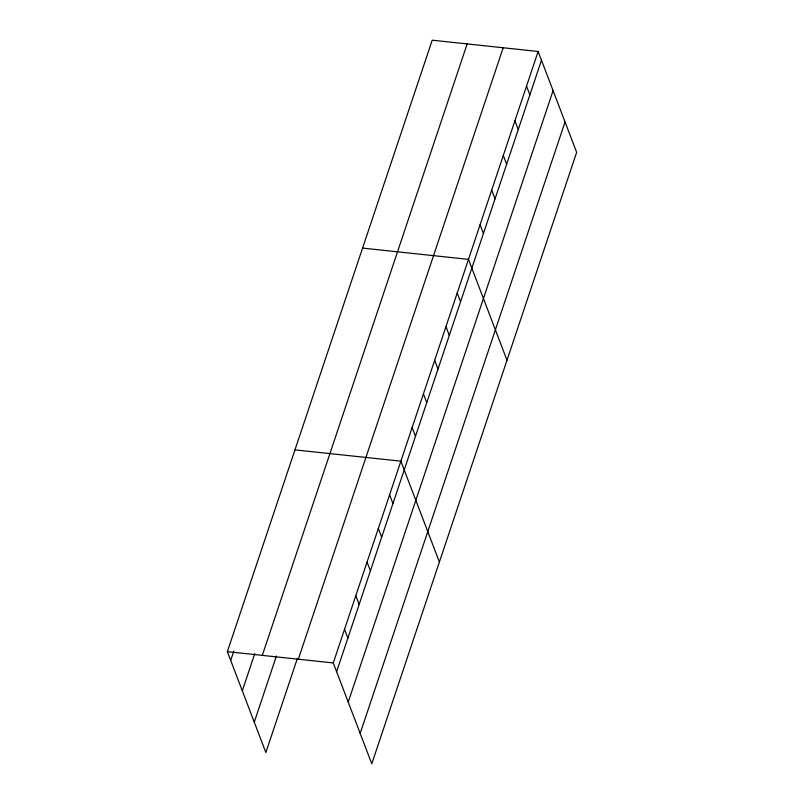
<?xml version="1.0" encoding="UTF-8"?>
<svg xmlns="http://www.w3.org/2000/svg" width="804" height="804" viewBox="0 0 804 804"><rect width="100%" height="100%" fill="white"/><g stroke="black" fill="none" stroke-linecap="round" stroke-linejoin="round"><path stroke-width="1.21" d="M297.339 658.587L265.863 752.514L227.351 651.662L432.22 40.2L538.137 51.486L576.649 152.338L371.78 763.8L333.268 662.938L538.137 51.486M230.698 660.426L233.803 651.139M242.305 690.817L254.737 653.702M262.305 655.381L467.174 43.919M254.265 722.123L276.405 656.024M298.314 659.22L503.183 47.758M336.615 671.702L541.484 60.24M348.222 702.093L553.082 90.631M360.172 733.409L565.041 121.947M362.564 248.094L468.481 259.38L506.992 360.232M294.957 449.878L400.874 461.164L439.386 562.016M227.351 651.662L333.268 662.938M526.53 86.128L529.866 94.892M514.912 120.781L518.258 129.544M503.304 155.433L506.651 164.187M491.696 190.076L495.043 198.839M480.088 224.728L483.435 233.492M457.215 293.008L460.561 301.771M445.949 326.635L449.285 335.399M434.673 360.272L438.019 369.026M423.406 393.9L426.753 402.663M412.14 427.527L415.487 436.291M389.608 494.792L392.955 503.555M378.342 528.419L381.679 537.183M367.066 562.056L370.413 570.81M355.8 595.684L359.147 604.447M344.534 629.311L347.881 638.074"/></g></svg>
